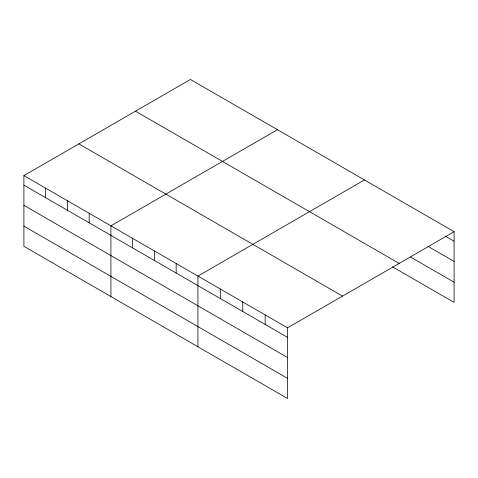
<?xml version="1.0" encoding="UTF-8"?>
<svg xmlns="http://www.w3.org/2000/svg" width="478" height="478" viewBox="0 0 478 478"><rect width="100%" height="100%" fill="white"/><g stroke="black" fill="none" stroke-linecap="round" stroke-linejoin="round"><path stroke-width="0.72" d="M287.571 357.556L287.571 327.836L23.9 175.611L23.9 246.307L287.571 398.533L287.571 357.556L23.9 205.331M392.629 266.897L454.1 302.389L454.1 231.693L190.429 79.468L23.9 175.611M277.437 129.699L110.914 225.843L110.914 296.539M364.451 179.937L197.922 276.081L197.922 346.777M287.571 327.836L454.1 231.693M445.777 236.425L454.1 241.235M427.846 246.26L454.1 261.412M410.554 257.068L454.1 282.211M135.471 111.195L399.148 263.42M78.852 143.884L342.529 296.109M23.9 185.147L287.571 337.378M23.9 226.124L287.571 378.355M265.159 314.9L265.159 324.437M242.746 301.959L242.746 311.495M220.334 289.023L220.334 298.559M176.173 263.521L176.173 273.058M154.418 250.962L154.418 260.498M132.663 238.403L132.663 247.945M89.159 213.284L89.159 222.826M67.404 200.724L67.404 210.266M45.655 188.171L45.655 197.707"/></g></svg>
